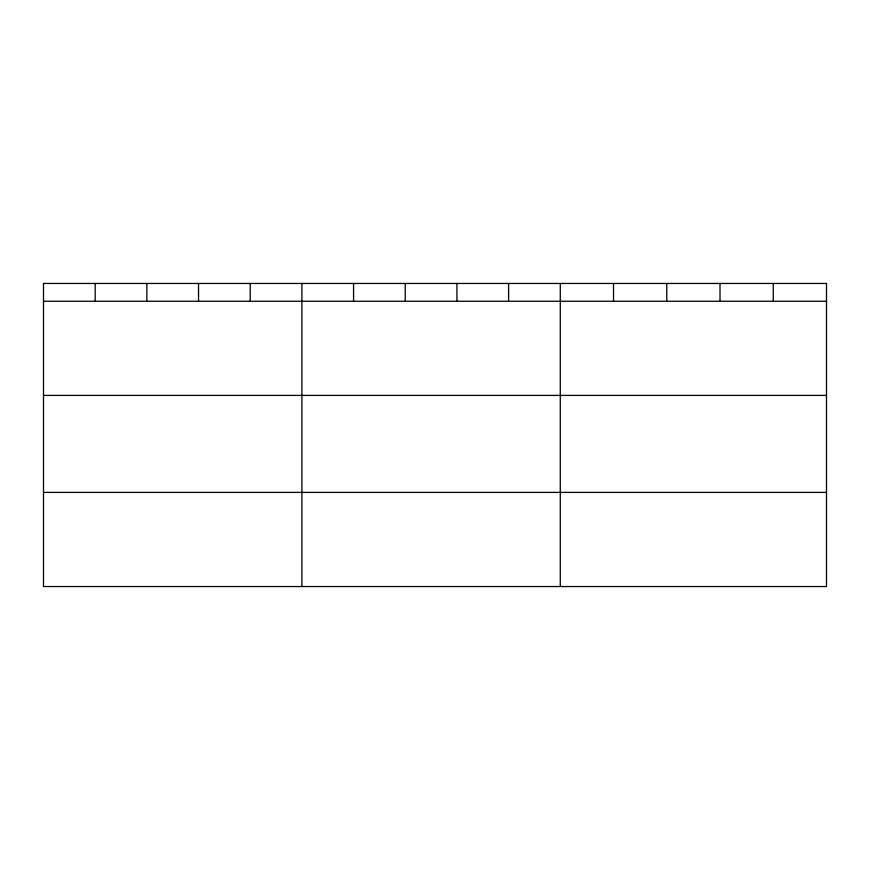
<?xml version="1.0" encoding="UTF-8"?>
<svg xmlns="http://www.w3.org/2000/svg" width="870" height="870" viewBox="0 0 870 870"><rect width="100%" height="100%" fill="white"/><g stroke="black" fill="none" stroke-linecap="round" stroke-linejoin="round"><path stroke-width="1.3" d="M826.5 395.404L826.5 283.457L43.5 283.457L43.5 586.543L826.5 586.543L826.5 395.404L43.5 395.404M43.5 301.259L826.5 301.259M43.5 492.398L826.5 492.398M773.256 283.457L773.256 301.259M720.012 283.457L720.012 301.259M666.768 283.457L666.768 301.259M613.524 283.457L613.524 301.259M560.28 283.457L560.28 586.543M508.602 283.457L508.602 301.259M456.924 283.457L456.924 301.259M405.246 283.457L405.246 301.259M353.568 283.457L353.568 301.259M301.89 283.457L301.89 586.543M250.212 283.457L250.212 301.259M198.534 283.457L198.534 301.259M146.856 283.457L146.856 301.259M95.178 283.457L95.178 301.259"/></g></svg>
